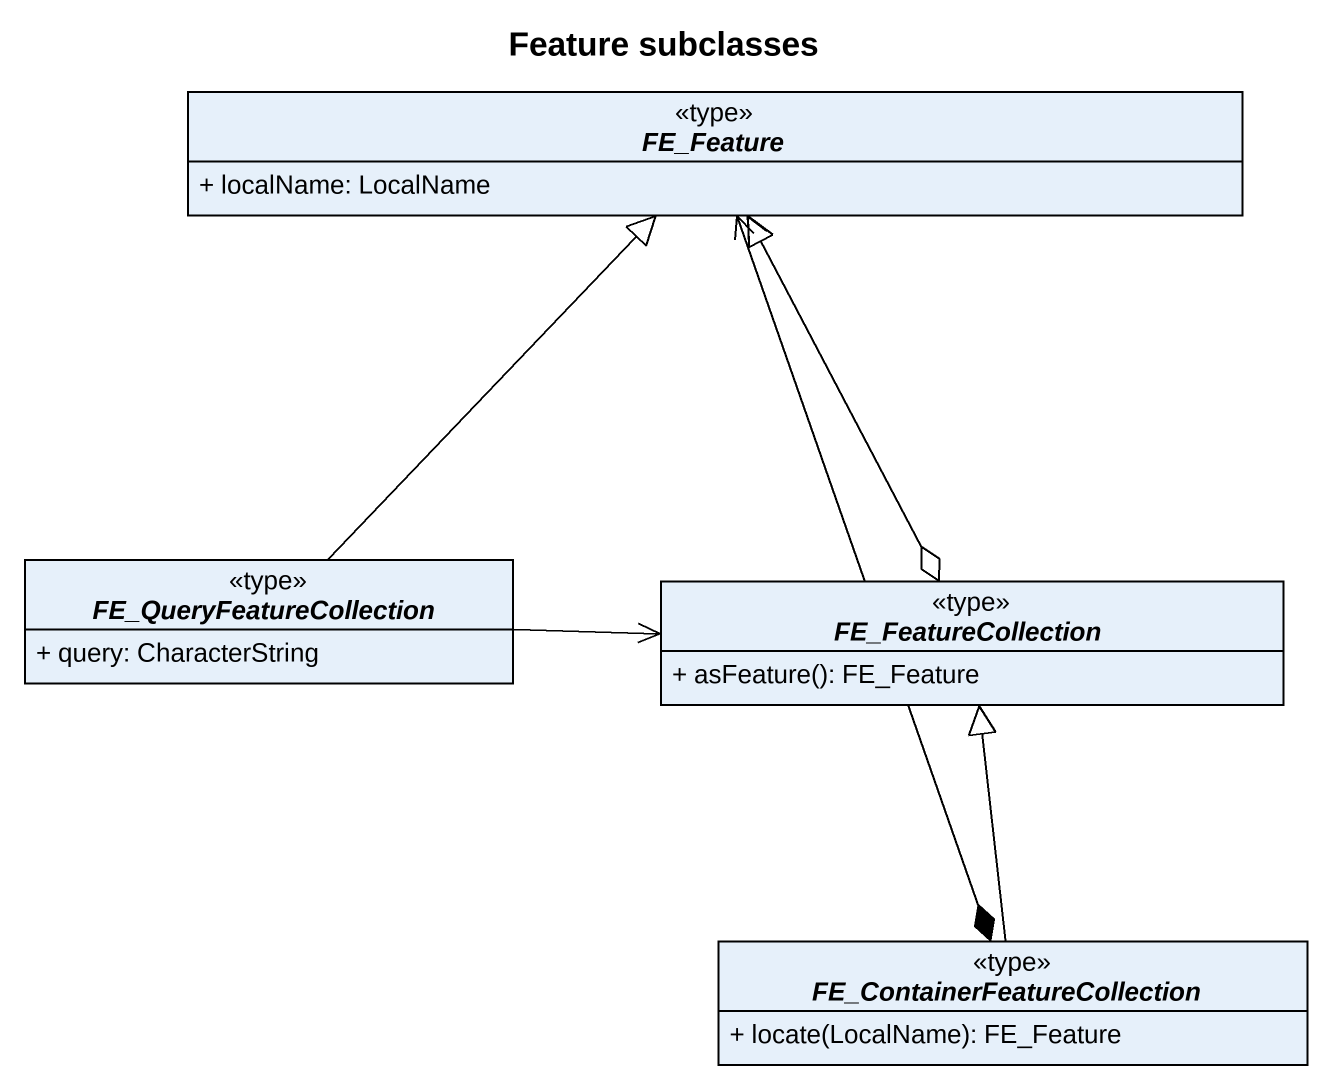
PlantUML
@startuml
title Feature subclasses
hide circle
hide empty members
skinparam classAttributeIconSize 0
abstract class FE_Feature <<type>> {
  + localName: LocalName
}
abstract class FE_QueryFeatureCollection <<type>> {
  + query: CharacterString
}
abstract class FE_FeatureCollection <<type>> {
  + asFeature(): FE_Feature
}
abstract class "FE_ContainerFeatureCollection" as FE_ContainerFeatureCollectio <<type>> {
  + locate(LocalName): FE_Feature
}
FE_QueryFeatureCollection -up-|> FE_Feature
FE_QueryFeatureCollection -right-> FE_FeatureCollection
FE_FeatureCollection -up-|> FE_Feature
FE_FeatureCollection o-up-> FE_Feature
FE_ContainerFeatureCollectio *-up-> FE_Feature
FE_ContainerFeatureCollectio -up-|> FE_FeatureCollection
@enduml
